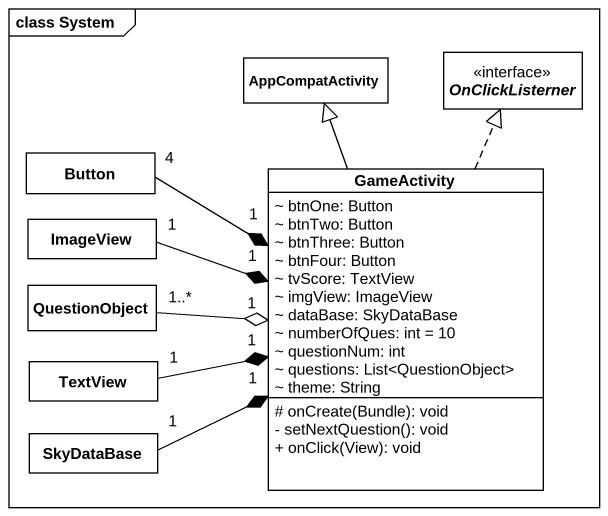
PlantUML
@startuml
mainframe class System
hide circle
hide empty members
skinparam classAttributeIconSize 0
class AppCompatActivity
interface OnClickListerner
class Button
class GameActivity {
  ~ btnOne: Button
  ~ btnTwo: Button
  ~ btnThree: Button
  ~ btnFour: Button
  ~ tvScore: TextView
  ~ imgView: ImageView
  ~ dataBase: SkyDataBase
  ~ numberOfQues: int = 10
  ~ questionNum: int
  ~ questions: List<QuestionObject>
  ~ theme: String
  # onCreate(Bundle): void
  - setNextQuestion(): void
  + onClick(View): void
}
class ImageView
class QuestionObject
class TextView
class SkyDataBase
Button "4" -right-* "1" GameActivity
GameActivity -up-|> AppCompatActivity
GameActivity .up.|> OnClickListerner
ImageView "1" -right-* "1" GameActivity
QuestionObject "1..*" -right-o "1" GameActivity
TextView "1" -right-* "1" GameActivity
SkyDataBase "1" -right-* "1" GameActivity
@enduml
